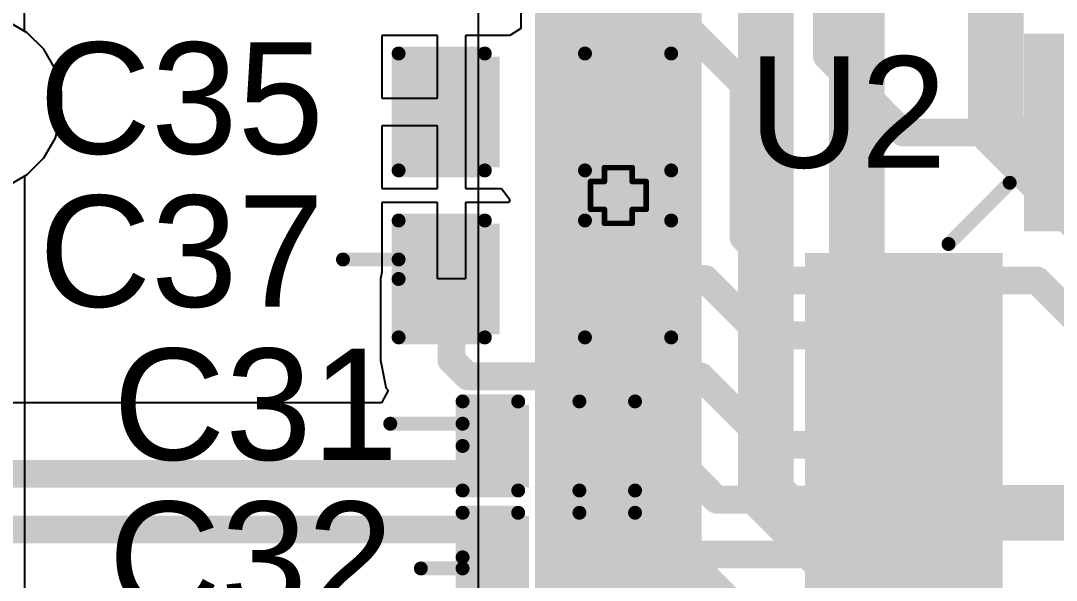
# Model space of a CAD drawing. Header units: inches. Extents: x -60 to 307, y -25 to 134.
# Drawn here: x 12.2 to 21.65, y 14.01 to 19.12 of the extents above; entities that cross this region are included whole.
import ezdxf

# ---------------------------------------------------------------- set-up
doc = ezdxf.new("R2010")
doc.units = ezdxf.units.IN
for name, color, linetype in [('BOARD OUTLINE', 216, 'Continuous'), ('Bottom Layer', 5, 'Continuous'), ('Bottom Solder', 6, 'Continuous'), ('Drill Drawing', 1, 'Continuous'), ('Top Layer', 1, 'Continuous'), ('Top Overlay', 2, 'Continuous'), ('Top Paste', 8, 'Continuous'), ('Top Solder', 216, 'Continuous'), ('Via Holes', 16, 'Continuous')]:
    doc.layers.add(name, color=color, linetype=linetype)
doc.styles.add('Arial', font='', dxfattribs={"height": 0.2})
doc.styles.get('Arial').set_extended_font_data('Arial')

# ---------------------------------------------------------------- blocks, each defined once
blk = doc.blocks.new('32TQFP_11')
at = {"layer": 'Top Layer'}
for points in [[(-1.9, 2.3), (-1.9, 3.9), (-1.6, 3.9), (-1.6, 2.3)], [(-1.4, 2.3), (-1.4, 3.9), (-1.1, 3.9), (-1.1, 2.3)], [(-0.9, 2.3), (-0.9, 3.9), (-0.6, 3.9), (-0.6, 2.3)], [(-0.4, 2.3), (-0.4, 3.9), (-0.1, 3.9), (-0.1, 2.3)], [(0.1, 2.3), (0.1, 3.9), (0.4, 3.9), (0.4, 2.3)], [(0.6, 2.3), (0.6, 3.9), (0.9, 3.9), (0.9, 2.3)], [(1.1, 2.3), (1.1, 3.9), (1.4, 3.9), (1.4, 2.3)], [(1.6, 2.3), (1.6, 3.9), (1.9, 3.9), (1.9, 2.3)], [(-3.9, 1.9), (-2.3, 1.9), (-2.3, 1.6), (-3.9, 1.6)], [(2.3, 1.9), (3.9, 1.9), (3.9, 1.6), (2.3, 1.6)], [(-3.9, 1.4), (-2.3, 1.4), (-2.3, 1.1), (-3.9, 1.1)], [(2.3, 1.4), (3.9, 1.4), (3.9, 1.1), (2.3, 1.1)], [(-3.9, 0.9), (-2.3, 0.9), (-2.3, 0.6), (-3.9, 0.6)], [(2.3, 0.9), (3.9, 0.9), (3.9, 0.6), (2.3, 0.6)], [(-3.9, 0.4), (-2.3, 0.4), (-2.3, 0.1), (-3.9, 0.1)], [(2.3, 0.4), (3.9, 0.4), (3.9, 0.1), (2.3, 0.1)], [(-3.9, -0.1), (-2.3, -0.1), (-2.3, -0.4), (-3.9, -0.4)], [(2.3, -0.1), (3.9, -0.1), (3.9, -0.4), (2.3, -0.4)], [(-3.9, -0.6), (-2.3, -0.6), (-2.3, -0.9), (-3.9, -0.9)], [(2.3, -0.6), (3.9, -0.6), (3.9, -0.9), (2.3, -0.9)], [(-3.9, -1.1), (-2.3, -1.1), (-2.3, -1.4), (-3.9, -1.4)], [(2.3, -1.1), (3.9, -1.1), (3.9, -1.4), (2.3, -1.4)], [(-3.9, -1.6), (-2.3, -1.6), (-2.3, -1.9), (-3.9, -1.9)], [(2.3, -1.6), (3.9, -1.6), (3.9, -1.9), (2.3, -1.9)], [(-1.6, -2.3), (-1.6, -3.9), (-1.9, -3.9), (-1.9, -2.3)], [(-1.1, -2.3), (-1.1, -3.9), (-1.4, -3.9), (-1.4, -2.3)], [(-0.6, -2.3), (-0.6, -3.9), (-0.9, -3.9), (-0.9, -2.3)], [(-0.1, -2.3), (-0.1, -3.9), (-0.4, -3.9), (-0.4, -2.3)], [(0.4, -2.3), (0.4, -3.9), (0.1, -3.9), (0.1, -2.3)], [(0.9, -2.3), (0.9, -3.9), (0.6, -3.9), (0.6, -2.3)], [(1.4, -2.3), (1.4, -3.9), (1.1, -3.9), (1.1, -2.3)], [(1.9, -2.3), (1.9, -3.9), (1.6, -3.9), (1.6, -2.3)]]:
    blk.add_hatch(color=1, dxfattribs=at).paths.add_polyline_path(points)
at = {"layer": 'Top Paste'}
for points in [[(-1.9, 2.3), (-1.9, 3.9), (-1.6, 3.9), (-1.6, 2.3)], [(-1.4, 2.3), (-1.4, 3.9), (-1.1, 3.9), (-1.1, 2.3)], [(-0.9, 2.3), (-0.9, 3.9), (-0.6, 3.9), (-0.6, 2.3)], [(-0.4, 2.3), (-0.4, 3.9), (-0.1, 3.9), (-0.1, 2.3)], [(0.1, 2.3), (0.1, 3.9), (0.4, 3.9), (0.4, 2.3)], [(0.6, 2.3), (0.6, 3.9), (0.9, 3.9), (0.9, 2.3)], [(1.1, 2.3), (1.1, 3.9), (1.4, 3.9), (1.4, 2.3)], [(1.6, 2.3), (1.6, 3.9), (1.9, 3.9), (1.9, 2.3)], [(-3.9, 1.9), (-2.3, 1.9), (-2.3, 1.6), (-3.9, 1.6)], [(2.3, 1.9), (3.9, 1.9), (3.9, 1.6), (2.3, 1.6)], [(-3.9, 1.4), (-2.3, 1.4), (-2.3, 1.1), (-3.9, 1.1)], [(2.3, 1.4), (3.9, 1.4), (3.9, 1.1), (2.3, 1.1)], [(-3.9, 0.9), (-2.3, 0.9), (-2.3, 0.6), (-3.9, 0.6)], [(2.3, 0.9), (3.9, 0.9), (3.9, 0.6), (2.3, 0.6)], [(-3.9, 0.4), (-2.3, 0.4), (-2.3, 0.1), (-3.9, 0.1)], [(2.3, 0.4), (3.9, 0.4), (3.9, 0.1), (2.3, 0.1)], [(-3.9, -0.1), (-2.3, -0.1), (-2.3, -0.4), (-3.9, -0.4)], [(2.3, -0.1), (3.9, -0.1), (3.9, -0.4), (2.3, -0.4)], [(-3.9, -0.6), (-2.3, -0.6), (-2.3, -0.9), (-3.9, -0.9)], [(2.3, -0.6), (3.9, -0.6), (3.9, -0.9), (2.3, -0.9)], [(-3.9, -1.1), (-2.3, -1.1), (-2.3, -1.4), (-3.9, -1.4)], [(2.3, -1.1), (3.9, -1.1), (3.9, -1.4), (2.3, -1.4)], [(-3.9, -1.6), (-2.3, -1.6), (-2.3, -1.9), (-3.9, -1.9)], [(2.3, -1.6), (3.9, -1.6), (3.9, -1.9), (2.3, -1.9)], [(-1.6, -2.3), (-1.6, -3.9), (-1.9, -3.9), (-1.9, -2.3)], [(-1.1, -2.3), (-1.1, -3.9), (-1.4, -3.9), (-1.4, -2.3)], [(-0.6, -2.3), (-0.6, -3.9), (-0.9, -3.9), (-0.9, -2.3)], [(-0.1, -2.3), (-0.1, -3.9), (-0.4, -3.9), (-0.4, -2.3)], [(0.4, -2.3), (0.4, -3.9), (0.1, -3.9), (0.1, -2.3)], [(0.9, -2.3), (0.9, -3.9), (0.6, -3.9), (0.6, -2.3)], [(1.4, -2.3), (1.4, -3.9), (1.1, -3.9), (1.1, -2.3)], [(1.9, -2.3), (1.9, -3.9), (1.6, -3.9), (1.6, -2.3)]]:
    blk.add_hatch(color=8, dxfattribs=at).paths.add_polyline_path(points)
at = {"layer": 'Top Solder'}
for points in [[(-2.0016, 2.1984), (-2.0016, 4.0016), (-1.4984, 4.0016), (-1.4984, 2.1984)], [(-1.5016, 2.1984), (-1.5016, 4.0016), (-0.9984, 4.0016), (-0.9984, 2.1984)], [(-1.0016, 2.1984), (-1.0016, 4.0016), (-0.4984, 4.0016), (-0.4984, 2.1984)], [(-0.5016, 2.1984), (-0.5016, 4.0016), (0.0016, 4.0016), (0.0016, 2.1984)], [(-0.0016, 2.1984), (-0.0016, 4.0016), (0.5016, 4.0016), (0.5016, 2.1984)], [(0.4984, 2.1984), (0.4984, 4.0016), (1.0016, 4.0016), (1.0016, 2.1984)], [(0.9984, 2.1984), (0.9984, 4.0016), (1.5016, 4.0016), (1.5016, 2.1984)], [(1.4984, 2.1984), (1.4984, 4.0016), (2.0016, 4.0016), (2.0016, 2.1984)], [(-4.0016, 2.0016), (-2.1984, 2.0016), (-2.1984, 1.4984), (-4.0016, 1.4984)], [(2.1984, 2.0016), (4.0016, 2.0016), (4.0016, 1.4984), (2.1984, 1.4984)], [(-4.0016, 1.5016), (-2.1984, 1.5016), (-2.1984, 0.9984), (-4.0016, 0.9984)], [(2.1984, 1.5016), (4.0016, 1.5016), (4.0016, 0.9984), (2.1984, 0.9984)], [(-4.0016, 1.0016), (-2.1984, 1.0016), (-2.1984, 0.4984), (-4.0016, 0.4984)], [(2.1984, 1.0016), (4.0016, 1.0016), (4.0016, 0.4984), (2.1984, 0.4984)], [(-4.0016, 0.5016), (-2.1984, 0.5016), (-2.1984, -0.0016), (-4.0016, -0.0016)], [(2.1984, 0.5016), (4.0016, 0.5016), (4.0016, -0.0016), (2.1984, -0.0016)], [(-4.0016, 0.0016), (-2.1984, 0.0016), (-2.1984, -0.5016), (-4.0016, -0.5016)], [(2.1984, 0.0016), (4.0016, 0.0016), (4.0016, -0.5016), (2.1984, -0.5016)], [(-4.0016, -0.4984), (-2.1984, -0.4984), (-2.1984, -1.0016), (-4.0016, -1.0016)], [(2.1984, -0.4984), (4.0016, -0.4984), (4.0016, -1.0016), (2.1984, -1.0016)], [(-4.0016, -0.9984), (-2.1984, -0.9984), (-2.1984, -1.5016), (-4.0016, -1.5016)], [(2.1984, -0.9984), (4.0016, -0.9984), (4.0016, -1.5016), (2.1984, -1.5016)], [(-4.0016, -1.4984), (-2.1984, -1.4984), (-2.1984, -2.0016), (-4.0016, -2.0016)], [(2.1984, -1.4984), (4.0016, -1.4984), (4.0016, -2.0016), (2.1984, -2.0016)], [(-1.4984, -2.1984), (-1.4984, -4.0016), (-2.0016, -4.0016), (-2.0016, -2.1984)], [(-0.9984, -2.1984), (-0.9984, -4.0016), (-1.5016, -4.0016), (-1.5016, -2.1984)], [(-0.4984, -2.1984), (-0.4984, -4.0016), (-1.0016, -4.0016), (-1.0016, -2.1984)], [(0.0016, -2.1984), (0.0016, -4.0016), (-0.5016, -4.0016), (-0.5016, -2.1984)], [(0.5016, -2.1984), (0.5016, -4.0016), (-0.0016, -4.0016), (-0.0016, -2.1984)], [(1.0016, -2.1984), (1.0016, -4.0016), (0.4984, -4.0016), (0.4984, -2.1984)], [(1.5016, -2.1984), (1.5016, -4.0016), (0.9984, -4.0016), (0.9984, -2.1984)], [(2.0016, -2.1984), (2.0016, -4.0016), (1.4984, -4.0016), (1.4984, -2.1984)]]:
    blk.add_hatch(color=216, dxfattribs=at).paths.add_polyline_path(points)
at = {"layer": 'Top Overlay'}
for points in [[(-2.0828, 2.6924, 0.127, 0.127, 0), (-2.6416, 2.1336, 0.127, 0.127, 0)], [(2.0828, 2.6924, 0.127, 0.127, 0), (2.6416, 2.1336, 0.127, 0.127, 0)], [(-2.7672, -2.1576, 0.127, 0.127, 0), (-2.2084, -2.7164, 0.127, 0.127, 0)], [(2.7672, -2.1576, 0.127, 0.127, 0), (2.2084, -2.7164, 0.127, 0.127, 0)]]:
    blk.add_lwpolyline(points, format="xyseb", dxfattribs=at)
for points in [[(-2.1145, 2.6924, 0.0635, 0.0635, 1), (-2.0511, 2.6924, 0.0635, 0.0635, 1)], [(2.051, 2.6924, 0.0635, 0.0635, 1), (2.1145, 2.6924, 0.0635, 0.0635, 1)], [(-3.2766, 2.2606, 0.254, 0.254, 1), (-3.5306, 2.2606, 0.254, 0.254, 1)], [(-3.5941, 2.2606, 0.127, 0.127, 1), (-3.4671, 2.2606, 0.127, 0.127, 1)], [(-3.3401, 2.2606, 0.127, 0.127, 1), (-3.2131, 2.2606, 0.127, 0.127, 1)], [(-2.6734, 2.1336, 0.0635, 0.0635, 1), (-2.6098, 2.1336, 0.0635, 0.0635, 1)], [(2.6098, 2.1336, 0.0635, 0.0635, 1), (2.6733, 2.1336, 0.0635, 0.0635, 1)], [(-2.799, -2.1576, 0.0635, 0.0635, 1), (-2.7355, -2.1576, 0.0635, 0.0635, 1)], [(2.7355, -2.1576, 0.0635, 0.0635, 1), (2.799, -2.1576, 0.0635, 0.0635, 1)], [(-2.2402, -2.7164, 0.0635, 0.0635, 1), (-2.1767, -2.7164, 0.0635, 0.0635, 1)], [(2.1767, -2.7164, 0.0635, 0.0635, 1), (2.2402, -2.7164, 0.0635, 0.0635, 1)]]:
    blk.add_lwpolyline(points, format="xyseb", close=True, dxfattribs=at)
blk = doc.blocks.new('C___0603_41')
at = {"layer": 'Top Layer'}
for points in [[(-0.381, 0.4445), (-0.381, -0.4445), (-1.143, -0.4445), (-1.143, 0.4445)], [(1.143, 0.4445), (1.143, -0.4445), (0.381, -0.4445), (0.381, 0.4445)]]:
    blk.add_hatch(color=1, dxfattribs=at).paths.add_polyline_path(points)
at = {"layer": 'Top Paste'}
for points in [[(-0.381, 0.4445), (-0.381, -0.4445), (-1.143, -0.4445), (-1.143, 0.4445)], [(1.143, 0.4445), (1.143, -0.4445), (0.381, -0.4445), (0.381, 0.4445)]]:
    blk.add_hatch(color=8, dxfattribs=at).paths.add_polyline_path(points)
at = {"layer": 'Top Solder'}
for points in [[(-0.321, 0.5045), (-0.321, -0.5045), (-1.203, -0.5045), (-1.203, 0.5045)], [(1.203, 0.5045), (1.203, -0.5045), (0.321, -0.5045), (0.321, 0.5045)]]:
    blk.add_hatch(color=216, dxfattribs=at).paths.add_polyline_path(points)
at = {"layer": 'Top Overlay'}
for points in [[(-0.4572, 0.5334, 0.127, 0.127, 0), (-1.2446, 0.5334, 0.127, 0.127, 0)], [(-1.2446, 0.5334, 0.127, 0.127, 0), (-1.2446, -0.5334, 0.127, 0.127, 0)], [(1.2446, 0.5334, 0.127, 0.127, 0), (0.4572, 0.5334, 0.127, 0.127, 0)], [(1.2446, 0.5334, 0.127, 0.127, 0), (1.2446, -0.5334, 0.127, 0.127, 0)], [(-0.4572, -0.5334, 0.127, 0.127, 0), (-1.2446, -0.5334, 0.127, 0.127, 0)], [(1.2446, -0.5334, 0.127, 0.127, 0), (0.4572, -0.5334, 0.127, 0.127, 0)]]:
    blk.add_lwpolyline(points, format="xyseb", dxfattribs=at)
for points in [[(-1.2764, 0.5334, 0.0635, 0.0635, 1), (-1.2128, 0.5334, 0.0635, 0.0635, 1)], [(-1.2764, 0.5334, 0.0635, 0.0635, 1), (-1.2128, 0.5334, 0.0635, 0.0635, 1)], [(-0.4889, 0.5334, 0.0635, 0.0635, 1), (-0.4254, 0.5334, 0.0635, 0.0635, 1)], [(0.4254, 0.5334, 0.0635, 0.0635, 1), (0.4889, 0.5334, 0.0635, 0.0635, 1)], [(1.2128, 0.5334, 0.0635, 0.0635, 1), (1.2764, 0.5334, 0.0635, 0.0635, 1)], [(1.2128, 0.5334, 0.0635, 0.0635, 1), (1.2764, 0.5334, 0.0635, 0.0635, 1)], [(-1.2764, -0.5334, 0.0635, 0.0635, 1), (-1.2128, -0.5334, 0.0635, 0.0635, 1)], [(-1.2764, -0.5334, 0.0635, 0.0635, 1), (-1.2128, -0.5334, 0.0635, 0.0635, 1)], [(-0.4889, -0.5334, 0.0635, 0.0635, 1), (-0.4254, -0.5334, 0.0635, 0.0635, 1)], [(0.4254, -0.5334, 0.0635, 0.0635, 1), (0.4889, -0.5334, 0.0635, 0.0635, 1)], [(1.2128, -0.5334, 0.0635, 0.0635, 1), (1.2764, -0.5334, 0.0635, 0.0635, 1)], [(1.2128, -0.5334, 0.0635, 0.0635, 1), (1.2764, -0.5334, 0.0635, 0.0635, 1)]]:
    blk.add_lwpolyline(points, format="xyseb", close=True, dxfattribs=at)
blk = doc.blocks.new('C___0603_43')
at = {"layer": 'Top Layer'}
for points in [[(-0.381, 0.4445), (-0.381, -0.4445), (-1.143, -0.4445), (-1.143, 0.4445)], [(1.143, 0.4445), (1.143, -0.4445), (0.381, -0.4445), (0.381, 0.4445)]]:
    blk.add_hatch(color=1, dxfattribs=at).paths.add_polyline_path(points)
at = {"layer": 'Top Paste'}
for points in [[(-0.381, 0.4445), (-0.381, -0.4445), (-1.143, -0.4445), (-1.143, 0.4445)], [(1.143, 0.4445), (1.143, -0.4445), (0.381, -0.4445), (0.381, 0.4445)]]:
    blk.add_hatch(color=8, dxfattribs=at).paths.add_polyline_path(points)
at = {"layer": 'Top Solder'}
for points in [[(-0.321, 0.5045), (-0.321, -0.5045), (-1.203, -0.5045), (-1.203, 0.5045)], [(1.203, 0.5045), (1.203, -0.5045), (0.321, -0.5045), (0.321, 0.5045)]]:
    blk.add_hatch(color=216, dxfattribs=at).paths.add_polyline_path(points)
at = {"layer": 'Top Overlay'}
for points in [[(-0.4572, 0.5334, 0.127, 0.127, 0), (-1.2446, 0.5334, 0.127, 0.127, 0)], [(-1.2446, 0.5334, 0.127, 0.127, 0), (-1.2446, -0.5334, 0.127, 0.127, 0)], [(1.2446, 0.5334, 0.127, 0.127, 0), (0.4572, 0.5334, 0.127, 0.127, 0)], [(1.2446, 0.5334, 0.127, 0.127, 0), (1.2446, -0.5334, 0.127, 0.127, 0)], [(-0.4572, -0.5334, 0.127, 0.127, 0), (-1.2446, -0.5334, 0.127, 0.127, 0)], [(1.2446, -0.5334, 0.127, 0.127, 0), (0.4572, -0.5334, 0.127, 0.127, 0)]]:
    blk.add_lwpolyline(points, format="xyseb", dxfattribs=at)
for points in [[(-1.2764, 0.5334, 0.0635, 0.0635, 1), (-1.2128, 0.5334, 0.0635, 0.0635, 1)], [(-1.2764, 0.5334, 0.0635, 0.0635, 1), (-1.2128, 0.5334, 0.0635, 0.0635, 1)], [(-0.4889, 0.5334, 0.0635, 0.0635, 1), (-0.4254, 0.5334, 0.0635, 0.0635, 1)], [(0.4254, 0.5334, 0.0635, 0.0635, 1), (0.4889, 0.5334, 0.0635, 0.0635, 1)], [(1.2128, 0.5334, 0.0635, 0.0635, 1), (1.2764, 0.5334, 0.0635, 0.0635, 1)], [(1.2128, 0.5334, 0.0635, 0.0635, 1), (1.2764, 0.5334, 0.0635, 0.0635, 1)], [(-1.2764, -0.5334, 0.0635, 0.0635, 1), (-1.2128, -0.5334, 0.0635, 0.0635, 1)], [(-1.2764, -0.5334, 0.0635, 0.0635, 1), (-1.2128, -0.5334, 0.0635, 0.0635, 1)], [(-0.4889, -0.5334, 0.0635, 0.0635, 1), (-0.4254, -0.5334, 0.0635, 0.0635, 1)], [(0.4254, -0.5334, 0.0635, 0.0635, 1), (0.4889, -0.5334, 0.0635, 0.0635, 1)], [(1.2128, -0.5334, 0.0635, 0.0635, 1), (1.2764, -0.5334, 0.0635, 0.0635, 1)], [(1.2128, -0.5334, 0.0635, 0.0635, 1), (1.2764, -0.5334, 0.0635, 0.0635, 1)]]:
    blk.add_lwpolyline(points, format="xyseb", close=True, dxfattribs=at)
blk = doc.blocks.new('C___0402_46')
at = {"layer": 'Top Layer'}
for points in [[(-0.6985, -0.3175), (-0.6985, 0.3175), (-0.2413, 0.3175), (-0.2413, -0.3175)], [(0.2413, -0.3175), (0.2413, 0.3175), (0.6985, 0.3175), (0.6985, -0.3175)]]:
    blk.add_hatch(color=1, dxfattribs=at).paths.add_polyline_path(points)
at = {"layer": 'Top Paste'}
for points in [[(-0.6985, -0.3175), (-0.6985, 0.3175), (-0.2413, 0.3175), (-0.2413, -0.3175)], [(0.2413, -0.3175), (0.2413, 0.3175), (0.6985, 0.3175), (0.6985, -0.3175)]]:
    blk.add_hatch(color=8, dxfattribs=at).paths.add_polyline_path(points)
at = {"layer": 'Top Solder'}
for points in [[(-0.7585, -0.3775), (-0.7585, 0.3775), (-0.1813, 0.3775), (-0.1813, -0.3775)], [(0.1813, -0.3775), (0.1813, 0.3775), (0.7585, 0.3775), (0.7585, -0.3775)]]:
    blk.add_hatch(color=216, dxfattribs=at).paths.add_polyline_path(points)
at = {"layer": 'Top Overlay'}
for points in [[(-0.7874, -0.4064, 0.127, 0.127, 0), (-0.7874, 0.4064, 0.127, 0.127, 0)], [(-0.7874, 0.4064, 0.127, 0.127, 0), (-0.2794, 0.4064, 0.127, 0.127, 0)], [(0.2794, 0.4064, 0.127, 0.127, 0), (0.7874, 0.4064, 0.127, 0.127, 0)], [(0.7874, -0.4064, 0.127, 0.127, 0), (0.7874, 0.4064, 0.127, 0.127, 0)], [(-0.7874, -0.4064, 0.127, 0.127, 0), (-0.2794, -0.4064, 0.127, 0.127, 0)], [(0.2794, -0.4064, 0.127, 0.127, 0), (0.7874, -0.4064, 0.127, 0.127, 0)]]:
    blk.add_lwpolyline(points, format="xyseb", dxfattribs=at)
for points in [[(-0.8191, 0.4064, 0.0635, 0.0635, 1), (-0.7556, 0.4064, 0.0635, 0.0635, 1)], [(-0.8191, 0.4064, 0.0635, 0.0635, 1), (-0.7556, 0.4064, 0.0635, 0.0635, 1)], [(-0.3111, 0.4064, 0.0635, 0.0635, 1), (-0.2477, 0.4064, 0.0635, 0.0635, 1)], [(0.2477, 0.4064, 0.0635, 0.0635, 1), (0.3111, 0.4064, 0.0635, 0.0635, 1)], [(0.7556, 0.4064, 0.0635, 0.0635, 1), (0.8191, 0.4064, 0.0635, 0.0635, 1)], [(0.7556, 0.4064, 0.0635, 0.0635, 1), (0.8191, 0.4064, 0.0635, 0.0635, 1)], [(-0.8191, -0.4064, 0.0635, 0.0635, 1), (-0.7556, -0.4064, 0.0635, 0.0635, 1)], [(-0.8191, -0.4064, 0.0635, 0.0635, 1), (-0.7556, -0.4064, 0.0635, 0.0635, 1)], [(-0.3111, -0.4064, 0.0635, 0.0635, 1), (-0.2477, -0.4064, 0.0635, 0.0635, 1)], [(0.2477, -0.4064, 0.0635, 0.0635, 1), (0.3111, -0.4064, 0.0635, 0.0635, 1)], [(0.7556, -0.4064, 0.0635, 0.0635, 1), (0.8191, -0.4064, 0.0635, 0.0635, 1)], [(0.7556, -0.4064, 0.0635, 0.0635, 1), (0.8191, -0.4064, 0.0635, 0.0635, 1)]]:
    blk.add_lwpolyline(points, format="xyseb", close=True, dxfattribs=at)
blk = doc.blocks.new('C___0402_47')
at = {"layer": 'Top Layer'}
for points in [[(-0.6985, -0.3175), (-0.6985, 0.3175), (-0.2413, 0.3175), (-0.2413, -0.3175)], [(0.2413, -0.3175), (0.2413, 0.3175), (0.6985, 0.3175), (0.6985, -0.3175)]]:
    blk.add_hatch(color=1, dxfattribs=at).paths.add_polyline_path(points)
at = {"layer": 'Top Paste'}
for points in [[(-0.6985, -0.3175), (-0.6985, 0.3175), (-0.2413, 0.3175), (-0.2413, -0.3175)], [(0.2413, -0.3175), (0.2413, 0.3175), (0.6985, 0.3175), (0.6985, -0.3175)]]:
    blk.add_hatch(color=8, dxfattribs=at).paths.add_polyline_path(points)
at = {"layer": 'Top Solder'}
for points in [[(-0.7585, -0.3775), (-0.7585, 0.3775), (-0.1813, 0.3775), (-0.1813, -0.3775)], [(0.1813, -0.3775), (0.1813, 0.3775), (0.7585, 0.3775), (0.7585, -0.3775)]]:
    blk.add_hatch(color=216, dxfattribs=at).paths.add_polyline_path(points)
at = {"layer": 'Top Overlay'}
for points in [[(-0.7874, -0.4064, 0.127, 0.127, 0), (-0.7874, 0.4064, 0.127, 0.127, 0)], [(-0.7874, 0.4064, 0.127, 0.127, 0), (-0.2794, 0.4064, 0.127, 0.127, 0)], [(0.2794, 0.4064, 0.127, 0.127, 0), (0.7874, 0.4064, 0.127, 0.127, 0)], [(0.7874, -0.4064, 0.127, 0.127, 0), (0.7874, 0.4064, 0.127, 0.127, 0)], [(-0.7874, -0.4064, 0.127, 0.127, 0), (-0.2794, -0.4064, 0.127, 0.127, 0)], [(0.2794, -0.4064, 0.127, 0.127, 0), (0.7874, -0.4064, 0.127, 0.127, 0)]]:
    blk.add_lwpolyline(points, format="xyseb", dxfattribs=at)
for points in [[(-0.8191, 0.4064, 0.0635, 0.0635, 1), (-0.7556, 0.4064, 0.0635, 0.0635, 1)], [(-0.8191, 0.4064, 0.0635, 0.0635, 1), (-0.7556, 0.4064, 0.0635, 0.0635, 1)], [(-0.3111, 0.4064, 0.0635, 0.0635, 1), (-0.2477, 0.4064, 0.0635, 0.0635, 1)], [(0.2477, 0.4064, 0.0635, 0.0635, 1), (0.3111, 0.4064, 0.0635, 0.0635, 1)], [(0.7556, 0.4064, 0.0635, 0.0635, 1), (0.8191, 0.4064, 0.0635, 0.0635, 1)], [(0.7556, 0.4064, 0.0635, 0.0635, 1), (0.8191, 0.4064, 0.0635, 0.0635, 1)], [(-0.8191, -0.4064, 0.0635, 0.0635, 1), (-0.7556, -0.4064, 0.0635, 0.0635, 1)], [(-0.8191, -0.4064, 0.0635, 0.0635, 1), (-0.7556, -0.4064, 0.0635, 0.0635, 1)], [(-0.3111, -0.4064, 0.0635, 0.0635, 1), (-0.2477, -0.4064, 0.0635, 0.0635, 1)], [(0.2477, -0.4064, 0.0635, 0.0635, 1), (0.3111, -0.4064, 0.0635, 0.0635, 1)], [(0.7556, -0.4064, 0.0635, 0.0635, 1), (0.8191, -0.4064, 0.0635, 0.0635, 1)], [(0.7556, -0.4064, 0.0635, 0.0635, 1), (0.8191, -0.4064, 0.0635, 0.0635, 1)]]:
    blk.add_lwpolyline(points, format="xyseb", close=True, dxfattribs=at)

msp = doc.modelspace()

# ---------------------------------------------------------------- hatches: boundary and pattern name
at = {"layer": 'Bottom Layer'}
h = msp.add_hatch(color=5, dxfattribs=at)
edge = h.paths.add_edge_path()
edge.add_arc((17.653, 17.526), 0.3, 0, 360)
at = {"layer": 'Bottom Solder'}
h = msp.add_hatch(color=6, dxfattribs=at)
edge = h.paths.add_edge_path()
edge.add_arc((17.653, 17.526), 0.4016, 0, 360)
at = {"layer": 'Top Layer'}
h = msp.add_hatch(color=1, dxfattribs=at)
edge = h.paths.add_edge_path()
edge.add_arc((17.653, 17.526), 0.3, 0, 360)
at = {"layer": 'Top Solder'}
h = msp.add_hatch(color=216, dxfattribs=at)
edge = h.paths.add_edge_path()
edge.add_arc((17.653, 17.526), 0.4016, 0, 360)
at = {"layer": 'Via Holes'}
h = msp.add_hatch(color=7, dxfattribs=at)
edge = h.paths.add_edge_path()
edge.add_arc((17.653, 17.526), 0.15, 0, 360)

# ---------------------------------------------------------------- linework, layer by layer
at = {"layer": 'BOARD OUTLINE'}
msp.add_lwpolyline([(33.8897, 54.2383, 0.254, 0.254, -6.230382), (11.9835, 54.2604, 0.254, 0.254, 0)], format="xyseb", dxfattribs=at)
at = {"layer": 'Bottom Layer'}
for p, q in [((16.372, 20.1704), (16.372, 17.526)), ((12.2563, 19.0108), (12.0721, 19.1171)), ((12.4068, 18.8603), (12.2563, 19.0108)), ((12.5131, 18.6761), (12.4068, 18.8603)), ((12.5682, 18.4706), (12.5131, 18.6761)), ((12.5682, 18.2578), (12.5682, 18.4706)), ((12.5131, 18.0523), (12.5682, 18.2578)), ((12.4068, 17.8681), (12.5131, 18.0523)), ((12.2563, 17.7176), (12.4068, 17.8681)), ((12.2346, 17.7051), (12.2563, 17.7176)), ((12.2346, 13.1802), (12.2346, 17.7051)), ((16.372, 17.526), (16.372, 13.9446))]:
    msp.add_line(p, q, dxfattribs=at)
for points in [[(19.83, 15.476, 0.508, 0.508, 0), (19.83, 28.6951, 0.508, 0.508, 0)], [(21.1, 18.143, 0.508, 0.508, 0), (21.1, 28.72, 0.508, 0.508, 0)], [(18.9992, 14.8082, 0.508, 0.508, 0), (18.9992, 28.2808, 0.508, 0.508, 0)], [(17.653, 17.526, 1.524, 1.524, 0), (17.653, 20.701, 1.524, 1.524, 0)], [(21.1, 18.143, 0.508, 0.508, 0), (23.11, 16.133, 0.508, 0.508, 0)], [(17.653, 13.9446, 1.524, 1.524, 0), (17.653, 17.526, 1.524, 1.524, 0)], [(19.83, 15.476, 0.508, 0.508, 0), (20.6756, 14.6304, 0.508, 0.508, 0)], [(18.9992, 14.8082, 0.508, 0.508, 0), (20.1168, 13.6906, 0.508, 0.508, 0)], [(20.6756, 14.6304, 0.508, 0.508, 0), (26.2382, 14.6304, 0.508, 0.508, 0)], [(17.653, 13.9446, 1.524, 1.524, 0), (19.4818, 12.1158, 1.524, 1.524, 0)]]:
    msp.add_lwpolyline(points, format="xyseb", dxfattribs=at)
for points in [[(20.973, 18.143, 0.254, 0.254, 1), (21.227, 18.143, 0.254, 0.254, 1)], [(20.973, 18.143, 0.254, 0.254, 1), (21.227, 18.143, 0.254, 0.254, 1)], [(17.272, 17.526, 0.762, 0.762, 1), (18.034, 17.526, 0.762, 0.762, 1)], [(17.272, 17.526, 0.762, 0.762, 1), (18.034, 17.526, 0.762, 0.762, 1)], [(19.703, 15.476, 0.254, 0.254, 1), (19.957, 15.476, 0.254, 0.254, 1)], [(19.703, 15.476, 0.254, 0.254, 1), (19.957, 15.476, 0.254, 0.254, 1)], [(18.8722, 14.8082, 0.254, 0.254, 1), (19.1262, 14.8082, 0.254, 0.254, 1)], [(18.8722, 14.8082, 0.254, 0.254, 1), (19.1262, 14.8082, 0.254, 0.254, 1)], [(20.5486, 14.6304, 0.254, 0.254, 1), (20.8026, 14.6304, 0.254, 0.254, 1)], [(20.5486, 14.6304, 0.254, 0.254, 1), (20.8026, 14.6304, 0.254, 0.254, 1)], [(17.272, 13.9446, 0.762, 0.762, 1), (18.034, 13.9446, 0.762, 0.762, 1)], [(17.272, 13.9446, 0.762, 0.762, 1), (18.034, 13.9446, 0.762, 0.762, 1)]]:
    msp.add_lwpolyline(points, format="xyseb", close=True, dxfattribs=at)
at = {"layer": 'Drill Drawing'}
for points in [[(17.526, 17.653, 0.0508, 0.0508, 0), (17.526, 17.78, 0.0508, 0.0508, 0)], [(17.526, 17.78, 0.0508, 0.0508, 0), (17.78, 17.78, 0.0508, 0.0508, 0)], [(17.78, 17.653, 0.0508, 0.0508, 0), (17.78, 17.78, 0.0508, 0.0508, 0)], [(17.399, 17.399, 0.0508, 0.0508, 0), (17.399, 17.653, 0.0508, 0.0508, 0)], [(17.399, 17.653, 0.0508, 0.0508, 0), (17.526, 17.653, 0.0508, 0.0508, 0)], [(17.78, 17.653, 0.0508, 0.0508, 0), (17.907, 17.653, 0.0508, 0.0508, 0)], [(17.907, 17.399, 0.0508, 0.0508, 0), (17.907, 17.653, 0.0508, 0.0508, 0)], [(17.399, 17.399, 0.0508, 0.0508, 0), (17.526, 17.399, 0.0508, 0.0508, 0)], [(17.526, 17.272, 0.0508, 0.0508, 0), (17.526, 17.399, 0.0508, 0.0508, 0)], [(17.78, 17.399, 0.0508, 0.0508, 0), (17.907, 17.399, 0.0508, 0.0508, 0)], [(17.78, 17.272, 0.0508, 0.0508, 0), (17.78, 17.399, 0.0508, 0.0508, 0)], [(17.526, 17.272, 0.0508, 0.0508, 0), (17.78, 17.272, 0.0508, 0.0508, 0)]]:
    msp.add_lwpolyline(points, format="xyseb", dxfattribs=at)
for points in [[(17.5133, 17.78, 0.0254, 0.0254, 1), (17.5387, 17.78, 0.0254, 0.0254, 1)], [(17.5133, 17.78, 0.0254, 0.0254, 1), (17.5387, 17.78, 0.0254, 0.0254, 1)], [(17.7673, 17.78, 0.0254, 0.0254, 1), (17.7927, 17.78, 0.0254, 0.0254, 1)], [(17.7673, 17.78, 0.0254, 0.0254, 1), (17.7927, 17.78, 0.0254, 0.0254, 1)], [(17.3863, 17.653, 0.0254, 0.0254, 1), (17.4117, 17.653, 0.0254, 0.0254, 1)], [(17.3863, 17.653, 0.0254, 0.0254, 1), (17.4117, 17.653, 0.0254, 0.0254, 1)], [(17.5133, 17.653, 0.0254, 0.0254, 1), (17.5387, 17.653, 0.0254, 0.0254, 1)], [(17.5133, 17.653, 0.0254, 0.0254, 1), (17.5387, 17.653, 0.0254, 0.0254, 1)], [(17.7673, 17.653, 0.0254, 0.0254, 1), (17.7927, 17.653, 0.0254, 0.0254, 1)], [(17.7673, 17.653, 0.0254, 0.0254, 1), (17.7927, 17.653, 0.0254, 0.0254, 1)], [(17.8943, 17.653, 0.0254, 0.0254, 1), (17.9197, 17.653, 0.0254, 0.0254, 1)], [(17.8943, 17.653, 0.0254, 0.0254, 1), (17.9197, 17.653, 0.0254, 0.0254, 1)], [(17.3863, 17.399, 0.0254, 0.0254, 1), (17.4117, 17.399, 0.0254, 0.0254, 1)], [(17.3863, 17.399, 0.0254, 0.0254, 1), (17.4117, 17.399, 0.0254, 0.0254, 1)], [(17.5133, 17.399, 0.0254, 0.0254, 1), (17.5387, 17.399, 0.0254, 0.0254, 1)], [(17.5133, 17.399, 0.0254, 0.0254, 1), (17.5387, 17.399, 0.0254, 0.0254, 1)], [(17.7673, 17.399, 0.0254, 0.0254, 1), (17.7927, 17.399, 0.0254, 0.0254, 1)], [(17.7673, 17.399, 0.0254, 0.0254, 1), (17.7927, 17.399, 0.0254, 0.0254, 1)], [(17.8943, 17.399, 0.0254, 0.0254, 1), (17.9197, 17.399, 0.0254, 0.0254, 1)], [(17.8943, 17.399, 0.0254, 0.0254, 1), (17.9197, 17.399, 0.0254, 0.0254, 1)], [(17.5133, 17.272, 0.0254, 0.0254, 1), (17.5387, 17.272, 0.0254, 0.0254, 1)], [(17.5133, 17.272, 0.0254, 0.0254, 1), (17.5387, 17.272, 0.0254, 0.0254, 1)], [(17.7673, 17.272, 0.0254, 0.0254, 1), (17.7927, 17.272, 0.0254, 0.0254, 1)], [(17.7673, 17.272, 0.0254, 0.0254, 1), (17.7927, 17.272, 0.0254, 0.0254, 1)]]:
    msp.add_lwpolyline(points, format="xyseb", close=True, dxfattribs=at)
at = {"layer": 'Top Layer'}
for p, q in [((12.2298, 19.026), (12.2298, 23.6078)), ((16.764, 19.939), (16.764, 19.1135)), ((16.764, 19.1135), (16.764, 19.05)), ((12.2563, 19.0108), (12.2298, 19.026)), ((12.4068, 18.8603), (12.2563, 19.0108)), ((16.764, 19.05), (16.6633, 18.9865)), ((16.002, 18.9865), (15.494, 18.9865)), ((15.494, 18.9865), (15.494, 18.415)), ((16.002, 18.415), (16.002, 18.9865)), ((16.6633, 18.9865), (16.256, 18.9865)), ((16.256, 18.9865), (16.256, 18.288)), ((12.5131, 18.6761), (12.4068, 18.8603)), ((12.5682, 18.4706), (12.5131, 18.6761)), ((12.5682, 18.2578), (12.5682, 18.4706)), ((15.494, 18.415), (16.002, 18.415)), ((12.5131, 18.0523), (12.5682, 18.2578)), ((16.256, 18.288), (16.256, 17.5895)), ((16.002, 18.161), (15.494, 18.161)), ((15.494, 18.161), (15.494, 17.5895)), ((16.002, 17.5895), (16.002, 18.161)), ((12.4068, 17.8681), (12.5131, 18.0523)), ((12.2563, 17.7176), (12.4068, 17.8681)), ((12.0721, 17.6113), (12.2563, 17.7176)), ((15.494, 17.5895), (16.002, 17.5895)), ((16.256, 17.5895), (16.5875, 17.5895)), ((16.5875, 17.5895), (16.6619, 17.4906)), ((16.002, 17.4625), (15.494, 17.4625)), ((15.494, 17.4625), (15.494, 16.8265)), ((16.002, 16.764), (16.002, 17.4625)), ((16.6522, 17.4625), (16.256, 17.4625)), ((16.256, 17.4625), (16.256, 16.764)), ((16.6619, 17.4906), (16.6522, 17.4625)), ((15.494, 16.8265), (15.4816, 16.764)), ((15.4816, 16.764), (15.4816, 16.0238)), ((16.256, 16.764), (16.002, 16.764)), ((15.4816, 16.0238), (15.5308, 15.776)), ((15.5513, 15.7454), (15.4914, 15.6334)), ((15.5308, 15.776), (15.5513, 15.7454)), ((15.4914, 15.6334), (7.9462, 15.6334))]:
    msp.add_line(p, q, dxfattribs=at)
for points in [[(19.558, 18.796, 0.254, 0.254, 0), (19.558, 20.066, 0.254, 0.254, 0)], [(17.526, 19.812, 0.254, 0.254, 0), (18.796, 18.542, 0.254, 0.254, 0)], [(19.558, 18.796, 0.254, 0.254, 0), (20.254, 18.1, 0.254, 0.254, 0)], [(18.796, 17.145, 0.254, 0.254, 0), (18.796, 18.542, 0.254, 0.254, 0)], [(17.653, 17.526, 0.635, 0.635, 0), (17.653, 18.288, 0.635, 0.635, 0)], [(20.254, 18.1, 0.254, 0.254, 0), (21.61, 18.1, 0.254, 0.254, 0)], [(17.653, 16.764, 0.635, 0.635, 0), (17.653, 17.526, 0.635, 0.635, 0)], [(18.796, 17.145, 0.254, 0.254, 0), (19.191, 16.75, 0.254, 0.254, 0)], [(16.129, 16.0238, 0.254, 0.254, 0), (16.129, 16.764, 0.254, 0.254, 0)], [(17.653, 16.764, 0.254, 0.254, 0), (18.4445, 16.764, 0.254, 0.254, 0)], [(18.4445, 16.764, 0.254, 0.254, 0), (18.9585, 16.25, 0.254, 0.254, 0)], [(19.191, 16.75, 0.254, 0.254, 0), (20.26, 16.75, 0.254, 0.254, 0)], [(20.26, 16.75, 0.254, 0.254, 0), (21.477, 16.75, 0.254, 0.254, 0)], [(21.477, 16.75, 0.254, 0.254, 0), (21.971, 16.256, 0.254, 0.254, 0)], [(18.9585, 16.25, 0.254, 0.254, 0), (20.26, 16.25, 0.254, 0.254, 0)], [(16.129, 16.0238, 0.254, 0.254, 0), (16.2778, 15.875, 0.254, 0.254, 0)], [(16.2778, 15.875, 0.254, 0.254, 0), (18.4037, 15.875, 0.254, 0.254, 0)], [(18.4037, 15.875, 0.254, 0.254, 0), (19.0287, 15.25, 0.254, 0.254, 0)], [(16.5481, 15.1511, 0.254, 0.254, 0), (16.5481, 15.24, 0.254, 0.254, 0)], [(17.4879, 15.24, 0.254, 0.254, 0), (17.5426, 15.1853, 0.254, 0.254, 0)], [(19.0287, 15.25, 0.254, 0.254, 0), (20.26, 15.25, 0.254, 0.254, 0)], [(16.383, 14.986, 0.254, 0.254, 0), (16.5481, 15.1511, 0.254, 0.254, 0)], [(17.5426, 15.1853, 0.254, 0.254, 0), (18.1153, 15.1853, 0.254, 0.254, 0)], [(18.1153, 15.1853, 0.254, 0.254, 0), (18.5506, 14.75, 0.254, 0.254, 0)], [(7.678, 14.986, 0.254, 0.254, 0), (12.9133, 14.986, 0.254, 0.254, 0)], [(12.9133, 14.986, 0.254, 0.254, 0), (14.5549, 14.986, 0.254, 0.254, 0)], [(14.5549, 14.986, 0.254, 0.254, 0), (16.383, 14.986, 0.254, 0.254, 0)], [(18.5506, 14.75, 0.254, 0.254, 0), (20.26, 14.75, 0.254, 0.254, 0)], [(7.4676, 14.478, 0.254, 0.254, 0), (12.9133, 14.478, 0.254, 0.254, 0)], [(12.9133, 14.478, 0.254, 0.254, 0), (16.383, 14.478, 0.254, 0.254, 0)], [(16.383, 14.478, 0.254, 0.254, 0), (16.5481, 14.3129, 0.254, 0.254, 0)], [(16.5481, 14.224, 0.254, 0.254, 0), (16.5481, 14.3129, 0.254, 0.254, 0)], [(17.4879, 14.224, 0.254, 0.254, 0), (17.5139, 14.25, 0.254, 0.254, 0)], [(17.5139, 14.25, 0.254, 0.254, 0), (20.26, 14.25, 0.254, 0.254, 0)]]:
    msp.add_lwpolyline(points, format="xyseb", dxfattribs=at)
for points in [[(19.4945, 18.796, 0.127, 0.127, 1), (19.6215, 18.796, 0.127, 0.127, 1)], [(19.4945, 18.796, 0.127, 0.127, 1), (19.6215, 18.796, 0.127, 0.127, 1)], [(18.7325, 18.542, 0.127, 0.127, 1), (18.8595, 18.542, 0.127, 0.127, 1)], [(18.7325, 18.542, 0.127, 0.127, 1), (18.8595, 18.542, 0.127, 0.127, 1)], [(17.4943, 18.288, 0.3175, 0.3175, 1), (17.8117, 18.288, 0.3175, 0.3175, 1)], [(20.1905, 18.1, 0.127, 0.127, 1), (20.3175, 18.1, 0.127, 0.127, 1)], [(20.1905, 18.1, 0.127, 0.127, 1), (20.3175, 18.1, 0.127, 0.127, 1)], [(21.5465, 18.1, 0.127, 0.127, 1), (21.6735, 18.1, 0.127, 0.127, 1)], [(17.4943, 17.526, 0.3175, 0.3175, 1), (17.8117, 17.526, 0.3175, 0.3175, 1)], [(17.4943, 17.526, 0.3175, 0.3175, 1), (17.8117, 17.526, 0.3175, 0.3175, 1)], [(18.7325, 17.145, 0.127, 0.127, 1), (18.8595, 17.145, 0.127, 0.127, 1)], [(18.7325, 17.145, 0.127, 0.127, 1), (18.8595, 17.145, 0.127, 0.127, 1)], [(17.4943, 16.764, 0.3175, 0.3175, 1), (17.8117, 16.764, 0.3175, 0.3175, 1)], [(16.0655, 16.764, 0.127, 0.127, 1), (16.1925, 16.764, 0.127, 0.127, 1)], [(17.5895, 16.764, 0.127, 0.127, 1), (17.7165, 16.764, 0.127, 0.127, 1)], [(18.381, 16.764, 0.127, 0.127, 1), (18.508, 16.764, 0.127, 0.127, 1)], [(18.381, 16.764, 0.127, 0.127, 1), (18.508, 16.764, 0.127, 0.127, 1)], [(19.1275, 16.75, 0.127, 0.127, 1), (19.2545, 16.75, 0.127, 0.127, 1)], [(19.1275, 16.75, 0.127, 0.127, 1), (19.2545, 16.75, 0.127, 0.127, 1)], [(20.1965, 16.75, 0.127, 0.127, 1), (20.3235, 16.75, 0.127, 0.127, 1)], [(20.1965, 16.75, 0.127, 0.127, 1), (20.3235, 16.75, 0.127, 0.127, 1)], [(21.4135, 16.75, 0.127, 0.127, 1), (21.5405, 16.75, 0.127, 0.127, 1)], [(21.4135, 16.75, 0.127, 0.127, 1), (21.5405, 16.75, 0.127, 0.127, 1)], [(18.895, 16.25, 0.127, 0.127, 1), (19.022, 16.25, 0.127, 0.127, 1)], [(18.895, 16.25, 0.127, 0.127, 1), (19.022, 16.25, 0.127, 0.127, 1)], [(20.1965, 16.25, 0.127, 0.127, 1), (20.3235, 16.25, 0.127, 0.127, 1)], [(16.0655, 16.0238, 0.127, 0.127, 1), (16.1925, 16.0238, 0.127, 0.127, 1)], [(16.0655, 16.0238, 0.127, 0.127, 1), (16.1925, 16.0238, 0.127, 0.127, 1)], [(16.2143, 15.875, 0.127, 0.127, 1), (16.3413, 15.875, 0.127, 0.127, 1)], [(16.2143, 15.875, 0.127, 0.127, 1), (16.3413, 15.875, 0.127, 0.127, 1)], [(18.3402, 15.875, 0.127, 0.127, 1), (18.4672, 15.875, 0.127, 0.127, 1)], [(18.3402, 15.875, 0.127, 0.127, 1), (18.4672, 15.875, 0.127, 0.127, 1)], [(16.4846, 15.24, 0.127, 0.127, 1), (16.6116, 15.24, 0.127, 0.127, 1)], [(17.4244, 15.24, 0.127, 0.127, 1), (17.5514, 15.24, 0.127, 0.127, 1)], [(18.9652, 15.25, 0.127, 0.127, 1), (19.0922, 15.25, 0.127, 0.127, 1)], [(18.9652, 15.25, 0.127, 0.127, 1), (19.0922, 15.25, 0.127, 0.127, 1)], [(20.1965, 15.25, 0.127, 0.127, 1), (20.3235, 15.25, 0.127, 0.127, 1)], [(16.4846, 15.1511, 0.127, 0.127, 1), (16.6116, 15.1511, 0.127, 0.127, 1)], [(16.4846, 15.1511, 0.127, 0.127, 1), (16.6116, 15.1511, 0.127, 0.127, 1)], [(17.4791, 15.1853, 0.127, 0.127, 1), (17.6061, 15.1853, 0.127, 0.127, 1)], [(17.4791, 15.1853, 0.127, 0.127, 1), (17.6061, 15.1853, 0.127, 0.127, 1)], [(18.0518, 15.1853, 0.127, 0.127, 1), (18.1788, 15.1853, 0.127, 0.127, 1)], [(18.0518, 15.1853, 0.127, 0.127, 1), (18.1788, 15.1853, 0.127, 0.127, 1)], [(12.8498, 14.986, 0.127, 0.127, 1), (12.9768, 14.986, 0.127, 0.127, 1)], [(12.8498, 14.986, 0.127, 0.127, 1), (12.9768, 14.986, 0.127, 0.127, 1)], [(14.4914, 14.986, 0.127, 0.127, 1), (14.6184, 14.986, 0.127, 0.127, 1)], [(14.4914, 14.986, 0.127, 0.127, 1), (14.6184, 14.986, 0.127, 0.127, 1)], [(16.3195, 14.986, 0.127, 0.127, 1), (16.4465, 14.986, 0.127, 0.127, 1)], [(16.3195, 14.986, 0.127, 0.127, 1), (16.4465, 14.986, 0.127, 0.127, 1)], [(18.4871, 14.75, 0.127, 0.127, 1), (18.6141, 14.75, 0.127, 0.127, 1)], [(18.4871, 14.75, 0.127, 0.127, 1), (18.6141, 14.75, 0.127, 0.127, 1)], [(20.1965, 14.75, 0.127, 0.127, 1), (20.3235, 14.75, 0.127, 0.127, 1)], [(12.8498, 14.478, 0.127, 0.127, 1), (12.9768, 14.478, 0.127, 0.127, 1)], [(12.8498, 14.478, 0.127, 0.127, 1), (12.9768, 14.478, 0.127, 0.127, 1)], [(16.3195, 14.478, 0.127, 0.127, 1), (16.4465, 14.478, 0.127, 0.127, 1)], [(16.3195, 14.478, 0.127, 0.127, 1), (16.4465, 14.478, 0.127, 0.127, 1)], [(16.4846, 14.3129, 0.127, 0.127, 1), (16.6116, 14.3129, 0.127, 0.127, 1)], [(16.4846, 14.3129, 0.127, 0.127, 1), (16.6116, 14.3129, 0.127, 0.127, 1)], [(17.4504, 14.25, 0.127, 0.127, 1), (17.5774, 14.25, 0.127, 0.127, 1)], [(17.4504, 14.25, 0.127, 0.127, 1), (17.5774, 14.25, 0.127, 0.127, 1)], [(20.1965, 14.25, 0.127, 0.127, 1), (20.3235, 14.25, 0.127, 0.127, 1)], [(16.4846, 14.224, 0.127, 0.127, 1), (16.6116, 14.224, 0.127, 0.127, 1)], [(17.4244, 14.224, 0.127, 0.127, 1), (17.5514, 14.224, 0.127, 0.127, 1)]]:
    msp.add_lwpolyline(points, format="xyseb", close=True, dxfattribs=at)
at = {"layer": 'Top Overlay'}
for points in [[(15.1384, 16.9418, 0.127, 0.127, 0), (15.6464, 16.9418, 0.127, 0.127, 0)], [(15.6464, 16.764, 0.127, 0.127, 0), (15.6464, 16.9418, 0.127, 0.127, 0)], [(15.5702, 15.4432, 0.127, 0.127, 0), (16.2306, 15.4432, 0.127, 0.127, 0)], [(16.2306, 15.24, 0.127, 0.127, 0), (16.2306, 15.4432, 0.127, 0.127, 0)], [(16.2306, 14.1224, 0.127, 0.127, 0), (16.2306, 14.224, 0.127, 0.127, 0)], [(15.8496, 14.1224, 0.127, 0.127, 0), (16.2306, 14.1224, 0.127, 0.127, 0)]]:
    msp.add_lwpolyline(points, format="xyseb", dxfattribs=at)
for points in [[(15.1067, 16.9418, 0.0635, 0.0635, 1), (15.1701, 16.9418, 0.0635, 0.0635, 1)], [(15.6146, 16.9418, 0.0635, 0.0635, 1), (15.6782, 16.9418, 0.0635, 0.0635, 1)], [(15.6146, 16.9418, 0.0635, 0.0635, 1), (15.6782, 16.9418, 0.0635, 0.0635, 1)], [(15.6146, 16.764, 0.0635, 0.0635, 1), (15.6782, 16.764, 0.0635, 0.0635, 1)], [(15.5384, 15.4432, 0.0635, 0.0635, 1), (15.602, 15.4432, 0.0635, 0.0635, 1)], [(16.1989, 15.4432, 0.0635, 0.0635, 1), (16.2624, 15.4432, 0.0635, 0.0635, 1)], [(16.1989, 15.4432, 0.0635, 0.0635, 1), (16.2624, 15.4432, 0.0635, 0.0635, 1)], [(16.1989, 15.24, 0.0635, 0.0635, 1), (16.2624, 15.24, 0.0635, 0.0635, 1)], [(16.1989, 14.224, 0.0635, 0.0635, 1), (16.2624, 14.224, 0.0635, 0.0635, 1)], [(15.8178, 14.1224, 0.0635, 0.0635, 1), (15.8813, 14.1224, 0.0635, 0.0635, 1)], [(16.1989, 14.1224, 0.0635, 0.0635, 1), (16.2624, 14.1224, 0.0635, 0.0635, 1)], [(16.1989, 14.1224, 0.0635, 0.0635, 1), (16.2624, 14.1224, 0.0635, 0.0635, 1)]]:
    msp.add_lwpolyline(points, format="xyseb", close=True, dxfattribs=at)

# ---------------------------------------------------------------- block references
for name, p, rotation in [('32TQFP_11', (23.36, 15), 90), ('C___0603_43', (16.891, 18.288), 180), ('C___0603_41', (16.891, 16.764), 180)]:
    msp.add_blockref(name, p, dxfattribs=dict(rotation=rotation))
for name, p in [('C___0402_47', (17.018, 15.24)), ('C___0402_46', (17.018, 14.224))]:
    msp.add_blockref(name, p)

# ---------------------------------------------------------------- texts
at = {"layer": 'Top Overlay', "style": 'Arial'}
for s, p in [('C35', (12.3618, 17.9072)), ('U2', (18.8386, 17.7802)), ('C37', (12.3618, 16.5102)), ('C31', (13.039, 15.1132)), ('C32', (12.9968, 13.7162))]:
    msp.add_text(s, height=1.016, dxfattribs=at).set_placement(p)

doc.saveas('drawing.dxf')
